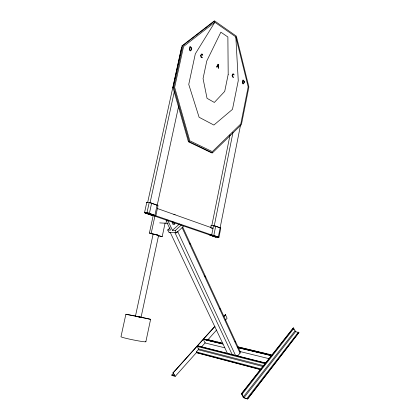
<?xml version="1.0" encoding="UTF-8"?>
<svg xmlns="http://www.w3.org/2000/svg" width="420" height="420" viewBox="0 0 420 420"><rect width="100%" height="100%" fill="white"/><g stroke="black" fill="none" stroke-linecap="round" stroke-linejoin="round"><path stroke-width="0.63" d="M145.367 212.919L152.04 215.282L155.022 215.423L148.334 213.124L145.367 212.919L152.544 215.376M220.164 227.588L240.571 124.934M218.321 237.038L212.252 235.053L209.05 234.817L215.145 236.975L218.92 237.442L218.321 237.038L220.164 227.782C217.791 226.952 213.124 224.858 211.145 225.692M218.92 237.442L220.631 228.832M213.57 225.629L211.696 234.964L155.82 215.775L151.909 215.345L145.472 213.171L144.391 212.693L148.465 213.055L155.82 215.775L158.056 205.48L149.825 202.566L146.633 202.482L146.969 202.692M214.184 226.212L232.964 132.51M213.806 235.489L215.675 226.165M210.672 227.603L211.103 225.482M211.722 226.023L230.055 134.846M145.856 341.77L150.602 319.331L139.797 316.853M153.09 234.328L135.434 316.213L138.023 316.801L141.047 317.363L158.587 235.447M157.936 235.757L162.188 236.675L165.17 222.7M154.922 215.245L157.122 205.07M153.195 215.539L149.399 233.074L151.205 233.221L154.87 216.253M178.642 106.113L157.216 205.259L150.061 202.771L174.384 91.261M136.007 316.082L125.879 314.249L120.997 336.651A12.726 0.714 11.4 0 0 133.975 340.064A12.726 0.714 11.4 0 0 145.64 341.539M149.399 213.35L151.636 203.091M144.532 212.63L146.769 202.409M147.609 202.666L181.529 47.612M172.961 87.407L182.059 45.806L213.916 21.205L214.709 21L236.355 36.151L248.887 86.966L241.4 124.656L212.468 152.849L211.685 152.891L188.412 141.745L172.961 87.407L173.749 87.276L182.852 45.623L214.709 21M146.984 212.741L149.226 202.472M240.046 353.094L240.382 352.086L182.59 226.81L182.102 227.672L240.046 353.094L237.652 355.966M265.351 363.484L265.482 363.169L197.39 345.912L197.264 346.19L198.544 349.335L196.408 351.929L196.387 352.653L260.673 369.668M214.851 22.255L195.316 53.839L188.748 84.415L199.096 117.259L213.88 125.05L232.475 109.352L238.256 80.692L235.83 36.897L214.851 22.255L183.572 46.494L174.652 87.35L189.803 140.794L212.331 151.641L240.807 123.947L248.173 86.898L235.83 36.897M247.585 399L298.94 332.488C294.709 332.015 295.339 330.803 293.249 327.936L241.437 393.677L243.348 397.672L247.585 399L298.94 332.488M241.437 393.677C243.442 395.33 243.196 398.79 246.992 398.386L298.457 332.094M244.162 397.504L295.669 331.538M243.395 396.842L294.956 330.95M241.61 393.729L293.423 327.968M242.125 394.175L293.9 328.361M206.687 340.436L207.653 339.491L210.436 340.384M175.229 376.336L173.003 372.661L174.326 375.291L174.143 375.617C169.024 373.973 173.161 376.073 175.229 376.336L196.586 352.433M201.359 347.093L205.301 342.678M207.916 339.749L216.636 329.989M225.351 320.234L227.094 318.281L225.461 314.727L225.172 314.942M173.035 372.855L214.798 326.387M223.566 316.649L225.32 314.701M173.297 372.677L214.94 326.413M223.708 316.675L225.461 314.727M171.77 375.128L173.633 372.976M170.042 227.876L167.711 229.96L168.803 232.265L176.421 232.838L183.398 226.49M167.711 229.96L170.546 230.16L166.131 220.815L168.037 220.925L172.447 230.297L175.329 230.501L181.398 225.015M172.447 230.297L179.45 223.997M166.131 220.815L167.081 219.986M209.916 235.016L215.323 236.938L218.316 237.164L212.846 235.289L209.916 235.016L215.78 237.022M220.752 228.218L220.164 227.782M271.672 355.462L237.757 347.471M182.059 45.806L182.852 45.623M188.412 141.745L189.2 141.687L212.468 152.849M173.864 214.615L175.135 214.672M159.689 222.894L168.068 223.398M211.181 228.175L212.42 228.254M156.46 234.938L157.689 235.037M150.602 319.331L125.879 314.249M135.434 316.213L136.416 316.37M214.253 225.876L215.303 226.144M137.03 316.486L138.453 316.774M139.172 316.921L141.047 317.363M207.443 339.591L222.689 343.24M237.305 346.742L272.627 355.142M211.706 340.688L215.518 341.602M216.788 341.906L221.235 342.972M237.757 346.925L240.298 347.534M241.568 347.839L252.368 350.427M253.638 350.731L259.355 352.102M262.531 352.863L266.343 353.776M267.613 354.081L270.155 354.69M222.243 343.686L203.416 339.218L222.495 343.802M238.145 347.508L271.845 355.604M223.015 344.096L203.301 339.35L205.06 342.951L224.758 347.792M237.641 347.613L271.346 355.724M240.014 351.54L269.246 358.722M197.51 345.776L265.603 363.017M197.295 346.484L265.387 363.809M198.492 348.894L264.033 365.788M198.356 349.755L263.261 366.576M196.408 351.929L261.329 369.033M196.313 352.506L260.6 369.506M151.205 233.221L162.188 236.675M149.399 233.074L154.277 234.607M153.363 215.654L209.228 234.78M147.824 213.029L155.001 215.492M212.384 235.2L218.248 237.211M157.385 208.525L213.035 228.291M215.864 226.343L220.154 227.923M246.992 398.386L247.506 398.837M227.551 353.572L170.216 232.37A2.111 0.871 -25.3 0 1 169.691 232.155M232.276 354.779L174.977 232.727A2.126 0.882 -25.1 0 0 177.739 231.635L235.625 355.625M175.329 230.501L176.421 232.838M189.651 243.07L190.202 244.262M204.771 275.825L205.322 277.016M219.896 308.579L220.442 309.771M235.016 341.334L235.567 342.526M293.249 327.936L293.927 329.6M173.749 87.276L189.2 141.687M174.925 223.86A2.111 1.554 -86.6 0 1 173.056 224.369A2.111 1.554 -86.6 0 1 172.279 222.065M174.888 223.703A2.111 1.549 -86.7 0 1 172.961 221.713M153.531 234.581A2.814 0.315 12 0 1 153.962 234.26A2.814 0.315 12 0 1 157.505 234.98A2.814 0.315 12 0 1 158.277 235.547M191.767 48.72C188.906 56.374 188.459 41.165 191.767 48.72M244.414 81.895C241.983 88.945 241.616 75.164 244.414 81.895M218.573 68.171L218.232 68.114L218.19 67.105L217.192 66.476L216.82 67.168L216.494 67.032L218.069 64.187L218.421 64.502L218.573 68.171M200.676 55.65L201.028 57.267L202.23 57.792L202.34 57.388L201.275 56.989L201.049 55.76L201.673 54.443L202.776 55.267L202.634 54.463L202.004 53.991L201.338 54.08L200.676 55.65M232.124 75.437L232.439 76.96L233.525 77.422L233.625 77.039L232.664 76.687L232.465 75.532L233.032 74.261L234.019 75.012L233.898 74.256L233.331 73.826L232.727 73.936L232.124 75.437M244.094 81.9L243.773 83.155A0.956 0.609 83 0 1 243.359 83.375L242.681 83.039L243.196 80.488L243.847 81.008A1.04 0.662 83 0 1 244.083 81.653L244.094 81.9M191.389 48.71L191.006 50.064A1.06 0.719 78.6 0 1 190.517 50.279L189.714 49.87L190.312 47.108L191.09 47.717A1.15 0.777 78.6 0 1 191.368 48.437L191.389 48.71M228.191 74.398L224.705 91.408L214.337 102.443L207.034 98.317L203.054 78.566L206.766 61L220.862 32.172L227.876 37.002L228.191 74.398M218.117 64.727L217.345 66.166L218.185 66.691L218.117 64.727"/></g></svg>
